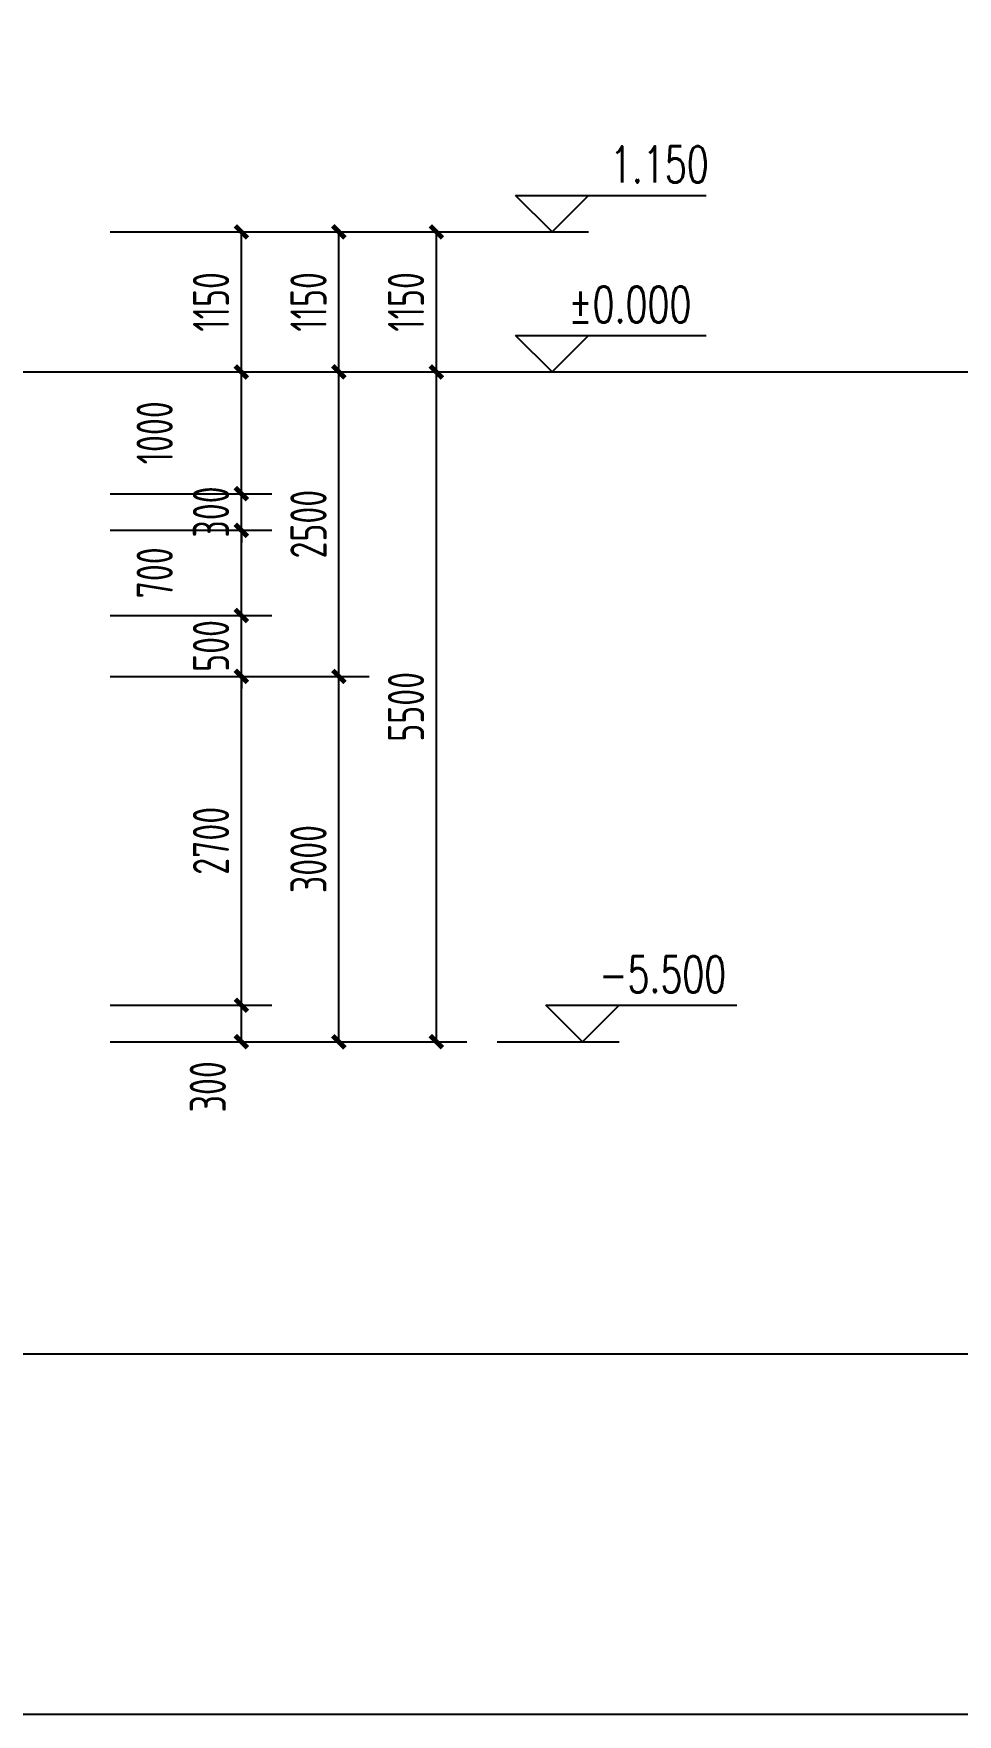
# Model space of a CAD drawing. Extents: x 72637 to 526294, y -245768 to 30884.
# Drawn here: x 296049 to 303628, y -110581 to -96780 of the extents above; entities that cross this region are included whole.
import ezdxf

# ---------------------------------------------------------------- set-up
doc = ezdxf.new("R2010")
doc.units = 0
doc.header["$LTSCALE"] = 10
doc.header["$MEASUREMENT"] = 0
for name, color, linetype in [('01-标注_尺寸', 124, 'Continuous'), ('01-标注_标高', 200, 'Continuous'), ('02-TEXT_标注', 130, 'Continuous')]:
    doc.layers.add(name, color=color, linetype=linetype)
doc.layers.add('04-不打印_辅助线', color=165, linetype='Continuous', plot=False)
doc.styles.add('_TCH_DIM', font='SIMPLEX', dxfattribs={"bigfont": 'GBCBIG'})
doc.styles.add('_TCH_DIM_T3', font='ROS1', dxfattribs={"width": 0.8, "bigfont": 'JD'})
doc.dimstyles.new('_TCH_ARCH&&100', dxfattribs={"dimtxt": 297.5, "dimasz": 100, "dimexe": 250, "dimexo": 300, "dimgap": 100, "dimtad": 1, "dimdec": 0, "dimzin": 0, "dimdsep": 46, "dimtxsty": '_TCH_DIM_T3', "dimblk": 'ARCHTICK', "dimcen": 0.09, "dimclrt": 7, "dimazin": 2, "dimtfac": 1, "dimtdec": 0, "dimtix": 1, "dimtmove": 2, "dimatfit": 3, "dimfxl": 0, "dimtolj": 1, "dimtzin": 0, "dimarcsym": 0})

# ---------------------------------------------------------------- blocks, each defined once
blk = doc.blocks.new('_ArchTick')
at = {"color": 0, "linetype": 'ByBlock', "const_width": 0.4}
blk.add_lwpolyline([(-0.5, -0.5), (0.5, 0.5)], dxfattribs=at)
blk = doc.blocks.new('*D2511')
at = {"layer": '01-标注_尺寸', "color": 0, "lineweight": -2, "transparency": 16777216}
for p, q in [((298303, -99558), (299603, -99558)), ((299353, -105058), (299353, -99558)), ((298303, -105058), (299603, -105058))]:
    blk.add_line(p, q, dxfattribs=at)
at = {"layer": 'Defpoints', "color": 0, "transparency": 16777216}
for p in [(298003, -99558), (299353, -99558), (298003, -105058)]:
    blk.add_point(p, dxfattribs=at)
at = {"layer": '01-标注_尺寸', "color": 0, "lineweight": -2, "transparency": 16777216, "xscale": 100, "yscale": 100, "zscale": 100}
for p, rotation in [((299353, -99558), 90), ((299353, -105058), 270)]:
    blk.add_blockref('_ArchTick', p, dxfattribs=dict(at, rotation=rotation))
at = {"layer": '01-标注_尺寸', "color": 7, "transparency": 16777216, "insert": (299104, -102308), "char_height": 297.5, "attachment_point": 5, "rotation": 90, "style": '_TCH_DIM_T3'}
blk.add_mtext('\\A1;5500', dxfattribs=at)
blk = doc.blocks.new('*D2512')
at = {"layer": '01-标注_尺寸', "color": 0, "lineweight": -2, "transparency": 16777216}
for p, q in [((298303, -98408), (299603, -98408)), ((299353, -99558), (299353, -98408)), ((298303, -99558), (299603, -99558))]:
    blk.add_line(p, q, dxfattribs=at)
at = {"layer": 'Defpoints', "color": 0, "transparency": 16777216}
for p in [(298003, -98408), (299353, -98408), (298003, -99558)]:
    blk.add_point(p, dxfattribs=at)
at = {"layer": '01-标注_尺寸', "color": 0, "lineweight": -2, "transparency": 16777216, "xscale": 100, "yscale": 100, "zscale": 100}
for p, rotation in [((299353, -98408), 90), ((299353, -99558), 270)]:
    blk.add_blockref('_ArchTick', p, dxfattribs=dict(at, rotation=rotation))
at = {"layer": '01-标注_尺寸', "color": 7, "transparency": 16777216, "insert": (299104, -98983), "char_height": 297.5, "attachment_point": 5, "rotation": 90, "style": '_TCH_DIM_T3'}
blk.add_mtext('\\A1;1150', dxfattribs=at)
blk = doc.blocks.new('*D2513')
at = {"layer": '01-标注_尺寸', "color": 0, "lineweight": -2, "transparency": 16777216}
for p, q in [((297476, -102058), (298803, -102058)), ((298553, -105058), (298553, -102058)), ((297476, -105058), (298803, -105058))]:
    blk.add_line(p, q, dxfattribs=at)
at = {"layer": 'Defpoints', "color": 0, "transparency": 16777216}
for p in [(297176, -102058), (298553, -102058), (297176, -105058)]:
    blk.add_point(p, dxfattribs=at)
at = {"layer": '01-标注_尺寸', "color": 0, "lineweight": -2, "transparency": 16777216, "xscale": 100, "yscale": 100, "zscale": 100}
for p, rotation in [((298553, -102058), 90), ((298553, -105058), 270)]:
    blk.add_blockref('_ArchTick', p, dxfattribs=dict(at, rotation=rotation))
at = {"layer": '01-标注_尺寸', "color": 7, "transparency": 16777216, "insert": (298304, -103558), "char_height": 297.5, "attachment_point": 5, "rotation": 90, "style": '_TCH_DIM_T3'}
blk.add_mtext('\\A1;3000', dxfattribs=at)
blk = doc.blocks.new('*D2514')
at = {"layer": '01-标注_尺寸', "color": 0, "lineweight": -2, "transparency": 16777216}
for p, q in [((297476, -99558), (298803, -99558)), ((298553, -102058), (298553, -99558)), ((297476, -102058), (298803, -102058))]:
    blk.add_line(p, q, dxfattribs=at)
at = {"layer": 'Defpoints', "color": 0, "transparency": 16777216}
for p in [(297176, -99558), (298553, -99558), (297176, -102058)]:
    blk.add_point(p, dxfattribs=at)
at = {"layer": '01-标注_尺寸', "color": 0, "lineweight": -2, "transparency": 16777216, "xscale": 100, "yscale": 100, "zscale": 100}
for p, rotation in [((298553, -99558), 90), ((298553, -102058), 270)]:
    blk.add_blockref('_ArchTick', p, dxfattribs=dict(at, rotation=rotation))
at = {"layer": '01-标注_尺寸', "color": 7, "transparency": 16777216, "insert": (298304, -100808), "char_height": 297.5, "attachment_point": 5, "rotation": 90, "style": '_TCH_DIM_T3'}
blk.add_mtext('\\A1;2500', dxfattribs=at)
blk = doc.blocks.new('*D2515')
at = {"layer": '01-标注_尺寸', "color": 0, "lineweight": -2, "transparency": 16777216}
for p, q in [((297476, -98408), (298803, -98408)), ((298553, -99558), (298553, -98408)), ((297476, -99558), (298803, -99558))]:
    blk.add_line(p, q, dxfattribs=at)
at = {"layer": 'Defpoints', "color": 0, "transparency": 16777216}
for p in [(297176, -98408), (298553, -98408), (297176, -99558)]:
    blk.add_point(p, dxfattribs=at)
at = {"layer": '01-标注_尺寸', "color": 0, "lineweight": -2, "transparency": 16777216, "xscale": 100, "yscale": 100, "zscale": 100}
for p, rotation in [((298553, -98408), 90), ((298553, -99558), 270)]:
    blk.add_blockref('_ArchTick', p, dxfattribs=dict(at, rotation=rotation))
at = {"layer": '01-标注_尺寸', "color": 7, "transparency": 16777216, "insert": (298304, -98983), "char_height": 297.5, "attachment_point": 5, "rotation": 90, "style": '_TCH_DIM_T3'}
blk.add_mtext('\\A1;1150', dxfattribs=at)
blk = doc.blocks.new('*D2536')
at = {"layer": '01-标注_尺寸', "color": 0, "lineweight": -2, "transparency": 16777216}
for p, q in [((296676, -104758), (298003, -104758)), ((297753, -105058), (297753, -104758)), ((296676, -105058), (298003, -105058))]:
    blk.add_line(p, q, dxfattribs=at)
at = {"layer": 'Defpoints', "color": 0, "transparency": 16777216}
for p in [(296376, -104758), (297753, -104758), (296376, -105058)]:
    blk.add_point(p, dxfattribs=at)
at = {"layer": '01-标注_尺寸', "color": 0, "lineweight": -2, "transparency": 16777216, "xscale": 100, "yscale": 100, "zscale": 100}
for p, rotation in [((297753, -104758), 90), ((297753, -105058), 270)]:
    blk.add_blockref('_ArchTick', p, dxfattribs=dict(at, rotation=rotation))
at = {"layer": '01-标注_尺寸', "color": 7, "transparency": 16777216, "insert": (297478, -105428), "char_height": 297.5, "attachment_point": 5, "rotation": 90, "style": '_TCH_DIM_T3'}
blk.add_mtext('\\A1;300', dxfattribs=at)
blk = doc.blocks.new('*D2537')
at = {"layer": '01-标注_尺寸', "color": 0, "lineweight": -2, "transparency": 16777216}
for p, q in [((296676, -102058), (298003, -102058)), ((297753, -104758), (297753, -102058)), ((296676, -104758), (298003, -104758))]:
    blk.add_line(p, q, dxfattribs=at)
at = {"layer": 'Defpoints', "color": 0, "transparency": 16777216}
for p in [(296376, -102058), (297753, -102058), (296376, -104758)]:
    blk.add_point(p, dxfattribs=at)
at = {"layer": '01-标注_尺寸', "color": 0, "lineweight": -2, "transparency": 16777216, "xscale": 100, "yscale": 100, "zscale": 100}
for p, rotation in [((297753, -102058), 90), ((297753, -104758), 270)]:
    blk.add_blockref('_ArchTick', p, dxfattribs=dict(at, rotation=rotation))
at = {"layer": '01-标注_尺寸', "color": 7, "transparency": 16777216, "insert": (297504, -103408), "char_height": 297.5, "attachment_point": 5, "rotation": 90, "style": '_TCH_DIM_T3'}
blk.add_mtext('\\A1;2700', dxfattribs=at)
blk = doc.blocks.new('*D2538')
at = {"layer": '01-标注_尺寸', "color": 0, "lineweight": -2, "transparency": 16777216}
for p, q in [((296676, -101558), (298003, -101558)), ((297753, -101558), (297753, -101458)), ((297753, -102058), (297753, -101558)), ((296676, -102058), (298003, -102058)), ((297753, -102058), (297753, -102158))]:
    blk.add_line(p, q, dxfattribs=at)
at = {"layer": 'Defpoints', "color": 0, "transparency": 16777216}
for p in [(296376, -101558), (297753, -101558), (296376, -102058)]:
    blk.add_point(p, dxfattribs=at)
at = {"layer": '01-标注_尺寸', "color": 0, "lineweight": -2, "transparency": 16777216, "xscale": 100, "yscale": 100, "zscale": 100}
for p, rotation in [((297753, -101558), 270), ((297753, -102058), 90)]:
    blk.add_blockref('_ArchTick', p, dxfattribs=dict(at, rotation=rotation))
at = {"layer": '01-标注_尺寸', "color": 7, "transparency": 16777216, "insert": (297504, -101808), "char_height": 297.5, "attachment_point": 5, "rotation": 90, "style": '_TCH_DIM_T3'}
blk.add_mtext('\\A1;500', dxfattribs=at)
blk = doc.blocks.new('*D2539')
at = {"layer": '01-标注_尺寸', "color": 0, "lineweight": -2, "transparency": 16777216}
for p, q in [((296676, -100858), (298003, -100858)), ((297753, -101558), (297753, -100858)), ((296676, -101558), (298003, -101558))]:
    blk.add_line(p, q, dxfattribs=at)
at = {"layer": 'Defpoints', "color": 0, "transparency": 16777216}
for p in [(296376, -100858), (297753, -100858), (296376, -101558)]:
    blk.add_point(p, dxfattribs=at)
at = {"layer": '01-标注_尺寸', "color": 0, "lineweight": -2, "transparency": 16777216, "xscale": 100, "yscale": 100, "zscale": 100}
for p, rotation in [((297753, -100858), 90), ((297753, -101558), 270)]:
    blk.add_blockref('_ArchTick', p, dxfattribs=dict(at, rotation=rotation))
at = {"layer": '01-标注_尺寸', "color": 7, "transparency": 16777216, "insert": (297042, -101208), "char_height": 297.5, "attachment_point": 5, "rotation": 90, "style": '_TCH_DIM_T3'}
blk.add_mtext('\\A1;700', dxfattribs=at)
blk = doc.blocks.new('*D2540')
at = {"layer": '01-标注_尺寸', "color": 0, "lineweight": -2, "transparency": 16777216}
for p, q in [((297753, -100558), (297753, -100458)), ((296676, -100558), (298003, -100558)), ((297753, -100858), (297753, -100558)), ((296676, -100858), (298003, -100858)), ((297753, -100858), (297753, -100958))]:
    blk.add_line(p, q, dxfattribs=at)
at = {"layer": 'Defpoints', "color": 0, "transparency": 16777216}
for p in [(296376, -100558), (297753, -100558), (296376, -100858)]:
    blk.add_point(p, dxfattribs=at)
at = {"layer": '01-标注_尺寸', "color": 0, "lineweight": -2, "transparency": 16777216, "xscale": 100, "yscale": 100, "zscale": 100}
for p, rotation in [((297753, -100558), 270), ((297753, -100858), 90)]:
    blk.add_blockref('_ArchTick', p, dxfattribs=dict(at, rotation=rotation))
at = {"layer": '01-标注_尺寸', "color": 7, "transparency": 16777216, "insert": (297504, -100708), "char_height": 297.5, "attachment_point": 5, "rotation": 90, "style": '_TCH_DIM_T3'}
blk.add_mtext('\\A1;300', dxfattribs=at)
blk = doc.blocks.new('*D2541')
at = {"layer": '01-标注_尺寸', "color": 0, "lineweight": -2, "transparency": 16777216}
for p, q in [((296676, -99558), (298003, -99558)), ((297753, -100558), (297753, -99558)), ((296676, -100558), (298003, -100558))]:
    blk.add_line(p, q, dxfattribs=at)
at = {"layer": 'Defpoints', "color": 0, "transparency": 16777216}
for p in [(296376, -99558), (297753, -99558), (296376, -100558)]:
    blk.add_point(p, dxfattribs=at)
at = {"layer": '01-标注_尺寸', "color": 0, "lineweight": -2, "transparency": 16777216, "xscale": 100, "yscale": 100, "zscale": 100}
for p, rotation in [((297753, -99558), 90), ((297753, -100558), 270)]:
    blk.add_blockref('_ArchTick', p, dxfattribs=dict(at, rotation=rotation))
at = {"layer": '01-标注_尺寸', "color": 7, "transparency": 16777216, "insert": (297042, -100058), "char_height": 297.5, "attachment_point": 5, "rotation": 90, "style": '_TCH_DIM_T3'}
blk.add_mtext('\\A1;1000', dxfattribs=at)
blk = doc.blocks.new('*D2542')
at = {"layer": '01-标注_尺寸', "color": 0, "lineweight": -2, "transparency": 16777216}
for p, q in [((296676, -98408), (298003, -98408)), ((297753, -99558), (297753, -98408)), ((296676, -99558), (298003, -99558))]:
    blk.add_line(p, q, dxfattribs=at)
at = {"layer": 'Defpoints', "color": 0, "transparency": 16777216}
for p in [(296376, -98408), (297753, -98408), (296376, -99558)]:
    blk.add_point(p, dxfattribs=at)
at = {"layer": '01-标注_尺寸', "color": 0, "lineweight": -2, "transparency": 16777216, "xscale": 100, "yscale": 100, "zscale": 100}
for p, rotation in [((297753, -98408), 90), ((297753, -99558), 270)]:
    blk.add_blockref('_ArchTick', p, dxfattribs=dict(at, rotation=rotation))
at = {"layer": '01-标注_尺寸', "color": 7, "transparency": 16777216, "insert": (297504, -98983), "char_height": 297.5, "attachment_point": 5, "rotation": 90, "style": '_TCH_DIM_T3'}
blk.add_mtext('\\A1;1150', dxfattribs=at)

msp = doc.modelspace()

# ---------------------------------------------------------------- linework, layer by layer
at = {"layer": '01-标注_标高'}
for p, q in [((300302.6, -98408), (300002.6, -98108)), ((300002.6, -98108), (301567.6, -98108)), ((300302.6, -98408), (300602.6, -98108)), ((299602.6, -98408), (300602.6, -98408)), ((300302.6, -99558), (300002.6, -99258)), ((300002.6, -99258), (301567.6, -99258)), ((300302.6, -99558), (300602.6, -99258)), ((299602.6, -99558), (300602.6, -99558)), ((300552.6, -105058), (300252.6, -104758)), ((300252.6, -104758), (301817.6, -104758)), ((300552.6, -105058), (300852.6, -104758)), ((299852.6, -105058), (300852.6, -105058))]:
    msp.add_line(p, q, dxfattribs=at)
at = {"layer": '04-不打印_辅助线'}
for points in [[(276006.9, -86708.1), (491047.3, -86708.1), (491047.3, -110581.4), (276006.9, -110581.4)], [(121958, -94242.8), (483151.6, -94242.8), (483151.6, -107623.6), (121958, -107623.6)]]:
    msp.add_lwpolyline(points, close=True, dxfattribs=at)
msp.add_lwpolyline([(86875.4, -99558), (483716.9, -99558)], dxfattribs=at)

# ---------------------------------------------------------------- texts
at = {"layer": '02-TEXT_标注', "style": '_TCH_DIM', "width": 0.705882}
for s, p in [('1.150', (300777.6, -98003)), ('%%P0.000', (300437.6, -99153)), ('-5.500', (300687.6, -104653))]:
    msp.add_text(s, height=297.5, dxfattribs=at).set_placement(p)

# ---------------------------------------------------------------- dimensions: what is measured, and where the dimension line sits
at = {"layer": '01-标注_尺寸'}
for p1, p2, distance, picture, middle in [((296375.8, -99558), (296375.8, -98408), -1376.8, '*D2542', (297503.8, -98983)), ((297175.8, -99558), (297175.8, -98408), -1376.8, '*D2515', (298303.8, -98983)), ((298002.6, -99558), (298002.6, -98408), -1350, '*D2512', (299103.8, -98983)), ((297175.8, -102058), (297175.8, -99558), -1376.8, '*D2514', (298303.8, -100808)), ((298002.6, -105058), (298002.6, -99558), -1350, '*D2511', (299103.8, -102308)), ((296375.8, -100858), (296375.8, -100558), -1376.8, '*D2540', (297503.8, -100708)), ((296375.8, -102058), (296375.8, -101558), -1376.8, '*D2538', (297503.8, -101808)), ((296375.8, -104758), (296375.8, -102058), -1376.8, '*D2537', (297503.8, -103408)), ((297175.8, -105058), (297175.8, -102058), -1376.8, '*D2513', (298303.8, -103558))]:
    dim = msp.add_aligned_dim(p1=p1, p2=p2, distance=distance, dimstyle='_TCH_ARCH&&100', dxfattribs=at)
    dim.commit()
    dim.dimension.update_dxf_attribs({"geometry": picture, "text_midpoint": middle})
for base, p1, p2, picture, middle in [((297752.6, -99558), (296375.8, -100558), (296375.8, -99558), '*D2541', (297042.3, -100058)), ((297752.6, -100858), (296375.8, -101558), (296375.8, -100858), '*D2539', (297042.3, -101208)), ((297752.6, -104758), (296375.8, -105058), (296375.8, -104758), '*D2536', (297477.6, -105428))]:
    dim = msp.add_linear_dim(base=base, p1=p1, p2=p2, angle=90, dimstyle='_TCH_ARCH&&100', dxfattribs=at)
    dim.commit()
    dim.dimension.update_dxf_attribs({"geometry": picture, "text_midpoint": middle, "dimtype": 161})

doc.saveas('drawing.dxf')
